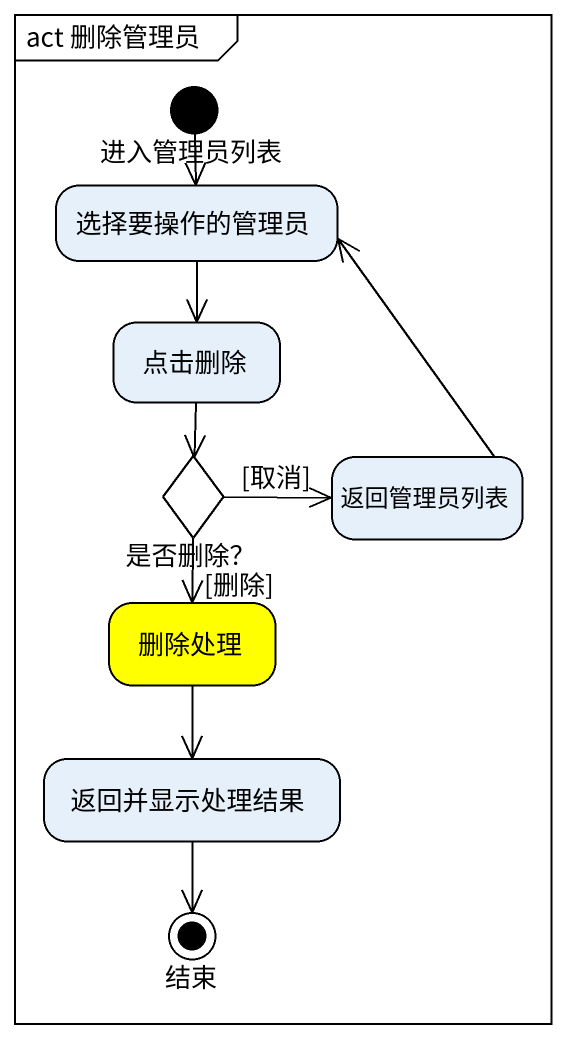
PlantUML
@startuml
mainframe act 删除管理员
hide empty description
state 进入管理员列表 <<start>>
state 选择要操作的管理员
state 点击删除
state "是否删除？" as 是否删除 <<choice>>
state 返回管理员列表
state 删除处理 #FFFF00
state 返回并显示处理结果
state 结束 <<end>>
进入管理员列表 --> 选择要操作的管理员
选择要操作的管理员 --> 点击删除
点击删除 --> 是否删除
是否删除 -right-> 返回管理员列表 : [取消]
是否删除 --> 删除处理 : [删除]
返回管理员列表 -up-> 选择要操作的管理员
删除处理 --> 返回并显示处理结果
返回并显示处理结果 --> 结束
@enduml
